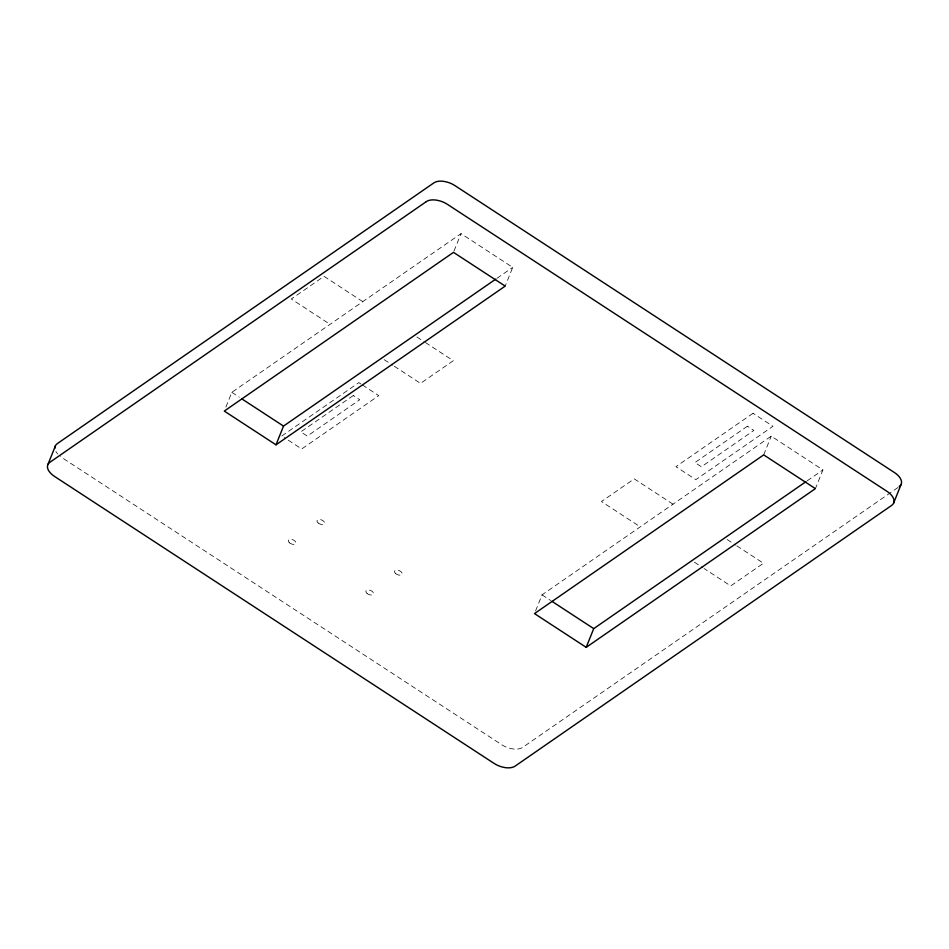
<?xml version="1.0" encoding="UTF-8"?>
<svg xmlns="http://www.w3.org/2000/svg" width="949" height="949" viewBox="0 0 949 949"><rect width="100%" height="100%" fill="white"/><g stroke="black" fill="none" stroke-linecap="round" stroke-linejoin="round"><path stroke-width="0.71" stroke-dasharray="4.75 3.56" d="M225.909 407.05L231.829 392.34L461.024 233.632L512.721 267.381L505.188 286.112M454.025 251.022L461.024 233.632M535.58 610.919L542.033 594.869L771.229 436.16L822.925 469.921L815.393 488.64M763.696 454.891L771.229 436.16M496.956 278.306L512.721 267.381M281.806 435.982L358.852 382.625L361.201 384.155M807.16 480.835L822.925 469.921M897.968 487.513L522.65 747.397A16.097 8.838 21.9 0 1 501.547 744.633L62.088 457.715A16.097 8.838 21.9 0 1 60.475 456.564M362.803 301.652L324.024 276.325L291.284 299.006L330.05 324.321M416.919 336.978L424.191 341.735M425.401 342.518L453.278 360.715L420.526 383.396L393.871 365.982M672.995 504.18L634.229 478.865L601.476 501.535L640.255 526.849M727.124 539.518L735.605 545.058M736.815 545.841L763.471 563.255L730.73 585.924L704.075 568.522M384.179 359.659L392.661 365.199M694.383 562.188L702.865 567.727M362.376 384.914L378.758 395.626L301.711 448.972L284.154 437.513M231.829 392.34L239.219 397.156M542.033 594.869L550.645 600.492M57.77 454.049A16.097 8.838 21.9 0 1 55.908 451.404M353.301 395.519L300.809 431.866L307.274 436.089L359.766 399.731L353.301 395.519M753.043 413.278L675.937 466.671L695.842 479.66L772.949 426.279L753.043 413.278M747.432 426.208L694.941 462.554L701.406 466.778L753.897 430.419L747.432 426.208M289.552 542.852A4.021 2.206 21.9 0 0 295.886 543.362A4.021 2.206 21.9 0 0 291.023 539.317A4.021 2.206 21.9 0 0 289.552 542.852M318.188 523.006A4.021 2.206 21.9 0 0 324.522 523.528A4.021 2.206 21.9 0 0 319.694 519.483A4.021 2.206 21.9 0 0 318.188 523.006M395.591 573.516A4.021 2.206 21.9 0 0 402.02 574.275A4.021 2.206 21.9 0 0 397.429 570.135A4.021 2.206 21.9 0 0 395.591 573.516M367.061 593.457A4.021 2.206 21.9 0 0 373.42 594.015A4.021 2.206 21.9 0 0 368.627 589.958A4.021 2.206 21.9 0 0 367.061 593.457"/><path stroke-width="1.42" d="M47.877 464.607L55.398 445.876M276.005 444.82L505.188 286.112L453.492 252.363L224.296 411.071L276.005 444.82L283.526 426.089L495.746 279.136M586.197 647.348L815.393 488.64L763.696 454.891L534.501 613.6L586.197 647.348L593.73 628.629L805.95 481.677M893.602 503.124L901.123 484.393M241.675 398.77L283.526 426.089M551.879 601.298L593.73 628.629M900.138 485.852A16.097 8.838 21.9 0 0 894.444 472.555L454.986 185.636A16.097 8.838 21.9 0 0 433.883 182.872L57.343 443.598A16.097 8.838 21.9 0 0 54.983 448.177M899.688 486.279A16.097 8.838 21.9 0 1 899.178 486.671M426.35 201.603L49.822 462.329A16.097 8.838 21.9 0 0 54.556 476.445L494.014 763.364A16.097 8.838 21.9 0 0 515.117 766.128L891.657 505.402A16.097 8.838 21.9 0 0 886.912 491.285L447.454 204.367A16.097 8.838 21.9 0 0 426.35 201.603"/></g></svg>
